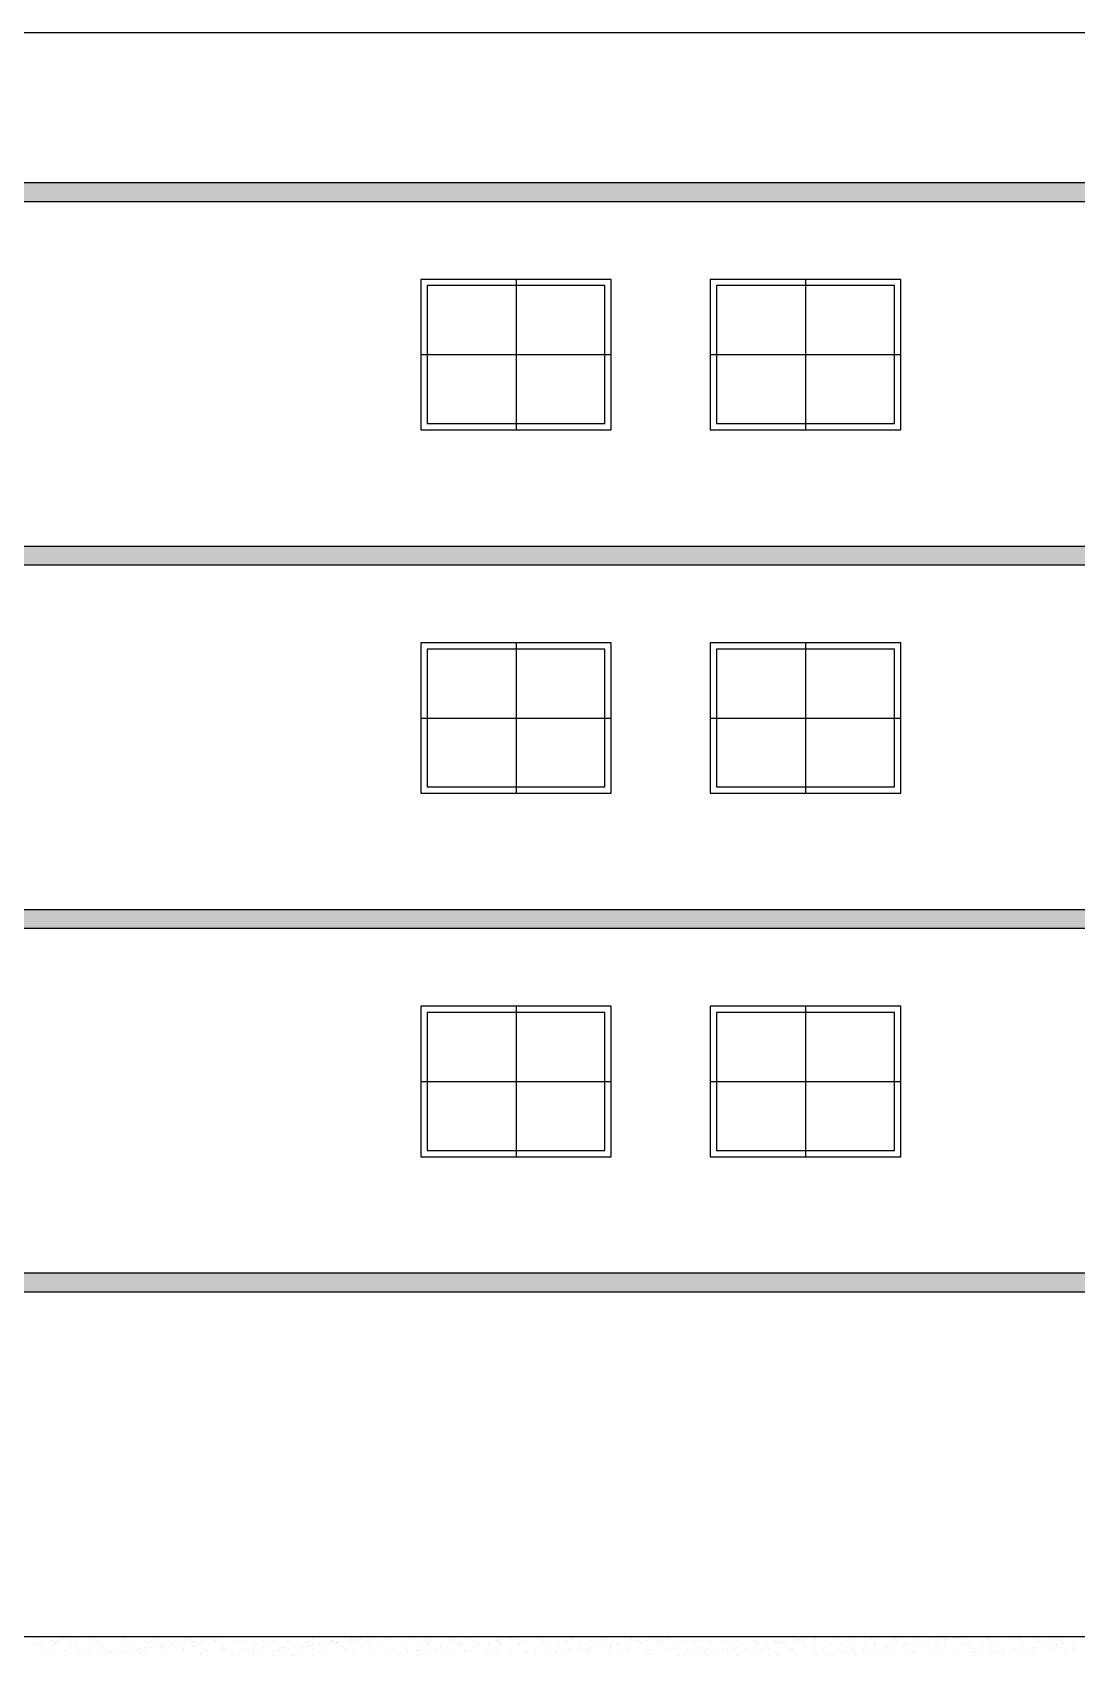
# Model space of a CAD drawing. Header units: metres. Extents: x 16174 to 16363, y 1100 to 1191.
# Drawn here: x 16284.93 to 16293.26, y 1137.06 to 1150.01 of the extents above; entities that cross this region are included whole.
import ezdxf

# ---------------------------------------------------------------- set-up
doc = ezdxf.new("R2010")
doc.units = ezdxf.units.M
doc.header["$MEASUREMENT"] = 0

msp = doc.modelspace()

# ---------------------------------------------------------------- hatches: boundary and pattern name
h = msp.add_hatch()
h.set_pattern_fill('AR-CONC', color=256, scale=0.03)
h.set_pattern_definition([(50, (1658.73142, 203.17716), (0.2151780548, -0.0188256405), [0.0225, -0.2475]), (355, (1658.73142, 203.17716), (-0.0416254, 0.22565764), [0.018, -0.198]), (100.4514445, (1658.74935, 203.17559), (0.173552654, 0.2068319973), [0.0191220576, -0.2103426336]), (46.1842, (1658.73142, 203.23716), (0.320172399, -0.049655784), [0.03375, -0.37125]), (96.6356355, (1658.7581, 203.23302), (0.280398584, 0.29223558), [0.0286831026, -0.315514128]), (351.184164, (1658.73142, 203.23716), (0.2803985835, 0.29223558), [0.027, -0.297]), (21, (1658.76142, 203.22216), (0.1790721156, -0.1207856672), [0.0225, -0.2475]), (326, (1658.76142, 203.22216), (0.0729945996, 0.2175450135), [0.018, -0.198]), (71.4514447, (1658.77635, 203.2121), (0.252066713, 0.0967593458), [0.019122057, -0.2103426336]), (37.5, (1658.73142, 203.17716), (0.0036479566, 0.09986815615), [0, -0.1956, 0, -0.201, 0, -0.19875]), (7.5, (1658.73142, 203.17716), (0.0789208612, 0.1183235136), [0, -0.1146, 0, -0.1911, 0, -0.07575]), (327.5, (1658.66452, 203.17716), (0.16014673085, -0.0067664615), [0, -0.075, 0, -0.234, 0, -0.3105]), (317.5, (1658.63452, 203.17716), (0.1749558508, 0.0300314947), [0, -0.0975, 0, -0.1554, 0, -0.2205])])
h.paths.add_polyline_path([(16303.112, 1140.111), (16273.44, 1140.111), (16273.44, 1139.961), (16303.112, 1139.961)])
h.paths.add_polyline_path([(16303.112, 1143.011), (16273.44, 1143.011), (16273.44, 1142.861), (16303.112, 1142.861)])
h.paths.add_polyline_path([(16302.882, 1145.911), (16273.44, 1145.911), (16273.44, 1145.761), (16302.882, 1145.761)])
h.paths.add_polyline_path([(16303.112, 1148.811), (16273.44, 1148.811), (16273.44, 1148.661), (16303.112, 1148.661)])

# ---------------------------------------------------------------- linework, layer by layer
for p, q in [((16273.67, 1150.011), (16303.112, 1150.011)), ((16303.112, 1148.811), (16273.44, 1148.811)), ((16303.112, 1148.661), (16273.44, 1148.661)), ((16288.79, 1148.041), (16288.79, 1146.841)), ((16291.1, 1148.041), (16291.1, 1146.841)), ((16288.03, 1147.441), (16289.55, 1147.441)), ((16290.34, 1147.441), (16291.86, 1147.441)), ((16288.03, 1146.841), (16289.55, 1146.841)), ((16290.34, 1146.841), (16291.86, 1146.841)), ((16303.112, 1145.911), (16273.44, 1145.911)), ((16303.112, 1145.761), (16273.44, 1145.761)), ((16288.79, 1145.141), (16288.79, 1143.941)), ((16291.1, 1145.141), (16291.1, 1143.941)), ((16288.03, 1144.541), (16289.55, 1144.541)), ((16290.34, 1144.541), (16291.86, 1144.541)), ((16288.03, 1143.941), (16289.55, 1143.941)), ((16290.34, 1143.941), (16291.86, 1143.941)), ((16303.112, 1143.011), (16273.44, 1143.011)), ((16303.112, 1142.861), (16273.44, 1142.861)), ((16288.79, 1142.241), (16288.79, 1141.041)), ((16291.1, 1142.241), (16291.1, 1141.041)), ((16288.03, 1141.641), (16289.55, 1141.641)), ((16290.34, 1141.641), (16291.86, 1141.641)), ((16288.03, 1141.041), (16289.55, 1141.041)), ((16290.34, 1141.041), (16291.86, 1141.041)), ((16303.112, 1140.111), (16273.44, 1140.111)), ((16303.112, 1139.961), (16273.44, 1139.961)), ((16303.112, 1137.211), (16273.44, 1137.211)), ((16284.932, 1137.16), (16284.932, 1137.16)), ((16284.941, 1137.206), (16284.941, 1137.206)), ((16284.955, 1137.15), (16284.955, 1137.15)), ((16284.963, 1137.164), (16284.963, 1137.164)), ((16285.001, 1137.151), (16285.001, 1137.151)), ((16285.012, 1137.171), (16285.012, 1137.171)), ((16285.012, 1137.141), (16285.012, 1137.141)), ((16285.086, 1137.174), (16285.086, 1137.174)), ((16285.093, 1137.181), (16285.093, 1137.181)), ((16285.112, 1137.158), (16285.112, 1137.158)), ((16285.117, 1137.155), (16285.117, 1137.155)), ((16285.124, 1137.185), (16285.124, 1137.185)), ((16285.173, 1137.192), (16285.173, 1137.192)), ((16285.181, 1137.204), (16285.181, 1137.204)), ((16285.189, 1137.211), (16285.189, 1137.211)), ((16285.193, 1137.194), (16285.193, 1137.194)), ((16285.245, 1137.146), (16285.245, 1137.146)), ((16285.255, 1137.203), (16285.255, 1137.203)), ((16285.273, 1137.174), (16285.273, 1137.174)), ((16285.274, 1137.157), (16285.274, 1137.157)), ((16285.286, 1137.207), (16285.286, 1137.207)), ((16285.299, 1137.158), (16285.299, 1137.158)), ((16285.425, 1137.199), (16285.425, 1137.199)), ((16285.427, 1137.157), (16285.427, 1137.157)), ((16285.46, 1137.174), (16285.46, 1137.174)), ((16285.485, 1137.158), (16285.485, 1137.158)), ((16285.485, 1137.144), (16285.485, 1137.144)), ((16285.589, 1137.163), (16285.589, 1137.163)), ((16285.647, 1137.175), (16285.647, 1137.175)), ((16285.665, 1137.197), (16285.665, 1137.197)), ((16285.672, 1137.159), (16285.672, 1137.159)), ((16285.676, 1137.187), (16285.676, 1137.187)), ((16285.728, 1137.139), (16285.728, 1137.139)), ((16285.746, 1137.165), (16285.746, 1137.165)), ((16285.834, 1137.175), (16285.834, 1137.175)), ((16285.859, 1137.159), (16285.859, 1137.159)), ((16285.9, 1137.164), (16285.9, 1137.164)), ((16285.909, 1137.191), (16285.909, 1137.191)), ((16285.956, 1137.14), (16285.956, 1137.14)), ((16285.969, 1137.137), (16285.969, 1137.137)), ((16285.987, 1137.144), (16285.987, 1137.144)), ((16286.021, 1137.175), (16286.021, 1137.175)), ((16286.036, 1137.15), (16286.036, 1137.15)), ((16286.046, 1137.159), (16286.046, 1137.159)), ((16286.062, 1137.17), (16286.062, 1137.17)), ((16286.117, 1137.161), (16286.117, 1137.161)), ((16286.149, 1137.189), (16286.149, 1137.189)), ((16286.149, 1137.165), (16286.149, 1137.165)), ((16286.16, 1137.179), (16286.16, 1137.179)), ((16286.197, 1137.171), (16286.197, 1137.171)), ((16286.207, 1137.176), (16286.207, 1137.176)), ((16286.219, 1137.172), (16286.219, 1137.172)), ((16286.233, 1137.16), (16286.233, 1137.16)), ((16286.279, 1137.182), (16286.279, 1137.182)), ((16286.31, 1137.186), (16286.31, 1137.186)), ((16286.359, 1137.193), (16286.359, 1137.193)), ((16286.372, 1137.171), (16286.372, 1137.171)), ((16286.393, 1137.184), (16286.393, 1137.184)), ((16286.394, 1137.176), (16286.394, 1137.176)), ((16286.42, 1137.16), (16286.42, 1137.16)), ((16286.44, 1137.203), (16286.44, 1137.203)), ((16286.472, 1137.207), (16286.472, 1137.207)), ((16286.534, 1137.177), (16286.534, 1137.177)), ((16286.581, 1137.176), (16286.581, 1137.176)), ((16286.606, 1137.16), (16286.606, 1137.16)), ((16286.633, 1137.182), (16286.633, 1137.182)), ((16286.644, 1137.172), (16286.644, 1137.172)), ((16286.692, 1137.179), (16286.692, 1137.179)), ((16286.768, 1137.177), (16286.768, 1137.177)), ((16286.793, 1137.161), (16286.793, 1137.161)), ((16286.845, 1137.178), (16286.845, 1137.178)), ((16286.876, 1137.177), (16286.876, 1137.177)), ((16286.955, 1137.177), (16286.955, 1137.177)), ((16286.98, 1137.161), (16286.98, 1137.161)), ((16287.007, 1137.184), (16287.007, 1137.184)), ((16287.116, 1137.175), (16287.116, 1137.175)), ((16287.127, 1137.164), (16287.127, 1137.164)), ((16287.142, 1137.177), (16287.142, 1137.177)), ((16287.142, 1137.14), (16287.142, 1137.14)), ((16287.164, 1137.186), (16287.164, 1137.186)), ((16287.167, 1137.161), (16287.167, 1137.161)), ((16287.173, 1137.144), (16287.173, 1137.144)), ((16287.222, 1137.151), (16287.222, 1137.151)), ((16287.303, 1137.162), (16287.303, 1137.162)), ((16287.318, 1137.185), (16287.318, 1137.185)), ((16287.329, 1137.178), (16287.329, 1137.178)), ((16287.334, 1137.166), (16287.334, 1137.166)), ((16287.354, 1137.162), (16287.354, 1137.162)), ((16287.36, 1137.169), (16287.36, 1137.169)), ((16287.383, 1137.172), (16287.383, 1137.172)), ((16287.465, 1137.183), (16287.465, 1137.183)), ((16287.48, 1137.191), (16287.48, 1137.191)), ((16287.496, 1137.187), (16287.496, 1137.187)), ((16287.515, 1137.178), (16287.515, 1137.178)), ((16287.541, 1137.162), (16287.541, 1137.162)), ((16287.545, 1137.193), (16287.545, 1137.193)), ((16287.6, 1137.167), (16287.6, 1137.167)), ((16287.611, 1137.157), (16287.611, 1137.157)), ((16287.626, 1137.204), (16287.626, 1137.204)), ((16287.637, 1137.193), (16287.637, 1137.193)), ((16287.657, 1137.208), (16287.657, 1137.208)), ((16287.702, 1137.178), (16287.702, 1137.178)), ((16287.718, 1137.137), (16287.718, 1137.137)), ((16287.728, 1137.162), (16287.728, 1137.162)), ((16287.79, 1137.192), (16287.79, 1137.192)), ((16287.791, 1137.21), (16287.791, 1137.21)), ((16287.844, 1137.162), (16287.844, 1137.162)), ((16287.875, 1137.139), (16287.875, 1137.139)), ((16287.889, 1137.179), (16287.889, 1137.179)), ((16287.914, 1137.163), (16287.914, 1137.163)), ((16287.952, 1137.198), (16287.952, 1137.198)), ((16288.028, 1137.138), (16288.028, 1137.138)), ((16288.076, 1137.179), (16288.076, 1137.179)), ((16288.084, 1137.16), (16288.084, 1137.16)), ((16288.095, 1137.15), (16288.095, 1137.15)), ((16288.101, 1137.163), (16288.101, 1137.163)), ((16288.109, 1137.2), (16288.109, 1137.2)), ((16288.19, 1137.144), (16288.19, 1137.144)), ((16288.263, 1137.199), (16288.263, 1137.199)), ((16288.263, 1137.179), (16288.263, 1137.179)), ((16288.275, 1137.202), (16288.275, 1137.202)), ((16288.288, 1137.163), (16288.288, 1137.163)), ((16288.327, 1137.155), (16288.327, 1137.155)), ((16288.328, 1137.141), (16288.328, 1137.141)), ((16288.348, 1137.146), (16288.348, 1137.146)), ((16288.359, 1137.145), (16288.359, 1137.145)), ((16288.408, 1137.152), (16288.408, 1137.152)), ((16288.425, 1137.205), (16288.425, 1137.205)), ((16288.45, 1137.18), (16288.45, 1137.18)), ((16288.475, 1137.164), (16288.475, 1137.164)), ((16288.489, 1137.162), (16288.489, 1137.162)), ((16288.501, 1137.145), (16288.501, 1137.145)), ((16288.508, 1137.207), (16288.508, 1137.207)), ((16288.52, 1137.166), (16288.52, 1137.166)), ((16288.567, 1137.152), (16288.567, 1137.152)), ((16288.569, 1137.173), (16288.569, 1137.173)), ((16288.579, 1137.142), (16288.579, 1137.142)), ((16288.582, 1137.207), (16288.582, 1137.207)), ((16288.636, 1137.18), (16288.636, 1137.18)), ((16288.651, 1137.184), (16288.651, 1137.184)), ((16288.662, 1137.164), (16288.662, 1137.164)), ((16288.663, 1137.151), (16288.663, 1137.151)), ((16288.682, 1137.188), (16288.682, 1137.188)), ((16288.731, 1137.194), (16288.731, 1137.194)), ((16288.735, 1137.206), (16288.735, 1137.206)), ((16288.748, 1137.205), (16288.748, 1137.205)), ((16288.759, 1137.195), (16288.759, 1137.195)), ((16288.811, 1137.147), (16288.811, 1137.147)), ((16288.812, 1137.205), (16288.812, 1137.205)), ((16288.82, 1137.153), (16288.82, 1137.153)), ((16288.823, 1137.18), (16288.823, 1137.18)), ((16288.843, 1137.209), (16288.843, 1137.209)), ((16288.849, 1137.164), (16288.849, 1137.164)), ((16288.974, 1137.152), (16288.974, 1137.152)), ((16288.991, 1137.2), (16288.991, 1137.2)), ((16289.01, 1137.181), (16289.01, 1137.181)), ((16289.035, 1137.165), (16289.035, 1137.165)), ((16289.051, 1137.145), (16289.051, 1137.145)), ((16289.136, 1137.158), (16289.136, 1137.158)), ((16289.197, 1137.181), (16289.197, 1137.181)), ((16289.222, 1137.165), (16289.222, 1137.165)), ((16289.232, 1137.198), (16289.232, 1137.198)), ((16289.243, 1137.188), (16289.243, 1137.188)), ((16289.293, 1137.16), (16289.293, 1137.16)), ((16289.295, 1137.14), (16289.295, 1137.14)), ((16289.384, 1137.181), (16289.384, 1137.181)), ((16289.409, 1137.165), (16289.409, 1137.165)), ((16289.446, 1137.159), (16289.446, 1137.159)), ((16289.475, 1137.192), (16289.475, 1137.192)), ((16289.513, 1137.142), (16289.513, 1137.142)), ((16289.535, 1137.138), (16289.535, 1137.138)), ((16289.545, 1137.146), (16289.545, 1137.146)), ((16289.571, 1137.182), (16289.571, 1137.182)), ((16289.593, 1137.152), (16289.593, 1137.152)), ((16289.596, 1137.166), (16289.596, 1137.166)), ((16289.608, 1137.165), (16289.608, 1137.165)), ((16289.675, 1137.163), (16289.675, 1137.163)), ((16289.706, 1137.167), (16289.706, 1137.167)), ((16289.715, 1137.19), (16289.715, 1137.19)), ((16289.726, 1137.18), (16289.726, 1137.18)), ((16289.755, 1137.174), (16289.755, 1137.174)), ((16289.758, 1137.182), (16289.758, 1137.182)), ((16289.765, 1137.167), (16289.765, 1137.167)), ((16289.783, 1137.166), (16289.783, 1137.166)), ((16289.836, 1137.184), (16289.836, 1137.184)), ((16289.868, 1137.189), (16289.868, 1137.189)), ((16289.916, 1137.195), (16289.916, 1137.195)), ((16289.919, 1137.166), (16289.919, 1137.166)), ((16289.944, 1137.182), (16289.944, 1137.182)), ((16289.959, 1137.185), (16289.959, 1137.185)), ((16289.97, 1137.166), (16289.97, 1137.166)), ((16289.998, 1137.206), (16289.998, 1137.206)), ((16290.029, 1137.21), (16290.029, 1137.21)), ((16290.081, 1137.172), (16290.081, 1137.172)), ((16290.131, 1137.183), (16290.131, 1137.183)), ((16290.157, 1137.167), (16290.157, 1137.167)), ((16290.199, 1137.183), (16290.199, 1137.183)), ((16290.21, 1137.173), (16290.21, 1137.173)), ((16290.238, 1137.174), (16290.238, 1137.174)), ((16290.318, 1137.183), (16290.318, 1137.183)), ((16290.343, 1137.167), (16290.343, 1137.167)), ((16290.391, 1137.173), (16290.391, 1137.173)), ((16290.443, 1137.178), (16290.443, 1137.178)), ((16290.505, 1137.183), (16290.505, 1137.183)), ((16290.53, 1137.167), (16290.53, 1137.167)), ((16290.553, 1137.179), (16290.553, 1137.179)), ((16290.683, 1137.176), (16290.683, 1137.176)), ((16290.692, 1137.184), (16290.692, 1137.184)), ((16290.694, 1137.166), (16290.694, 1137.166)), ((16290.699, 1137.143), (16290.699, 1137.143)), ((16290.71, 1137.181), (16290.71, 1137.181)), ((16290.717, 1137.168), (16290.717, 1137.168)), ((16290.731, 1137.147), (16290.731, 1137.147)), ((16290.779, 1137.153), (16290.779, 1137.153)), ((16290.861, 1137.164), (16290.861, 1137.164)), ((16290.864, 1137.181), (16290.864, 1137.181)), ((16290.879, 1137.184), (16290.879, 1137.184)), ((16290.892, 1137.168), (16290.892, 1137.168)), ((16290.904, 1137.168), (16290.904, 1137.168)), ((16290.926, 1137.17), (16290.926, 1137.17)), ((16290.941, 1137.174), (16290.941, 1137.174)), ((16291.022, 1137.185), (16291.022, 1137.185)), ((16291.026, 1137.186), (16291.026, 1137.186)), ((16291.054, 1137.189), (16291.054, 1137.189)), ((16291.066, 1137.185), (16291.066, 1137.185)), ((16291.091, 1137.168), (16291.091, 1137.168)), ((16291.102, 1137.196), (16291.102, 1137.196)), ((16291.166, 1137.168), (16291.166, 1137.168)), ((16291.177, 1137.158), (16291.177, 1137.158)), ((16291.183, 1137.188), (16291.183, 1137.188)), ((16291.184, 1137.206), (16291.184, 1137.206)), ((16291.215, 1137.211), (16291.215, 1137.211)), ((16291.252, 1137.185), (16291.252, 1137.185)), ((16291.278, 1137.169), (16291.278, 1137.169)), ((16291.337, 1137.188), (16291.337, 1137.188)), ((16291.358, 1137.211), (16291.358, 1137.211)), ((16291.41, 1137.163), (16291.41, 1137.163)), ((16291.439, 1137.185), (16291.439, 1137.185)), ((16291.465, 1137.169), (16291.465, 1137.169)), ((16291.499, 1137.194), (16291.499, 1137.194)), ((16291.626, 1137.186), (16291.626, 1137.186)), ((16291.65, 1137.161), (16291.65, 1137.161)), ((16291.651, 1137.169), (16291.651, 1137.169)), ((16291.656, 1137.196), (16291.656, 1137.196)), ((16291.661, 1137.151), (16291.661, 1137.151)), ((16291.737, 1137.139), (16291.737, 1137.139)), ((16291.809, 1137.195), (16291.809, 1137.195)), ((16291.813, 1137.186), (16291.813, 1137.186)), ((16291.838, 1137.17), (16291.838, 1137.17)), ((16291.842, 1137.203), (16291.842, 1137.203)), ((16291.885, 1137.143), (16291.885, 1137.143)), ((16291.894, 1137.156), (16291.894, 1137.156)), ((16291.894, 1137.141), (16291.894, 1137.141)), ((16291.916, 1137.148), (16291.916, 1137.148)), ((16291.965, 1137.154), (16291.965, 1137.154)), ((16291.971, 1137.201), (16291.971, 1137.201)), ((16292, 1137.186), (16292, 1137.186)), ((16292.025, 1137.17), (16292.025, 1137.17)), ((16292.047, 1137.165), (16292.047, 1137.165)), ((16292.047, 1137.141), (16292.047, 1137.141)), ((16292.074, 1137.208), (16292.074, 1137.208)), ((16292.078, 1137.169), (16292.078, 1137.169)), ((16292.127, 1137.175), (16292.127, 1137.175)), ((16292.128, 1137.203), (16292.128, 1137.203)), ((16292.134, 1137.154), (16292.134, 1137.154)), ((16292.145, 1137.143), (16292.145, 1137.143)), ((16292.187, 1137.187), (16292.187, 1137.187)), ((16292.208, 1137.186), (16292.208, 1137.186)), ((16292.209, 1137.146), (16292.209, 1137.146)), ((16292.212, 1137.17), (16292.212, 1137.17)), ((16292.239, 1137.19), (16292.239, 1137.19)), ((16292.282, 1137.202), (16292.282, 1137.202)), ((16292.288, 1137.196), (16292.288, 1137.196)), ((16292.314, 1137.206), (16292.314, 1137.206)), ((16292.325, 1137.196), (16292.325, 1137.196)), ((16292.366, 1137.148), (16292.366, 1137.148)), ((16292.37, 1137.207), (16292.37, 1137.207)), ((16292.373, 1137.187), (16292.373, 1137.187)), ((16292.377, 1137.148), (16292.377, 1137.148)), ((16292.399, 1137.171), (16292.399, 1137.171)), ((16292.444, 1137.208), (16292.444, 1137.208)), ((16292.52, 1137.148), (16292.52, 1137.148)), ((16292.558, 1137.201), (16292.558, 1137.201)), ((16292.56, 1137.187), (16292.56, 1137.187)), ((16292.586, 1137.171), (16292.586, 1137.171)), ((16292.601, 1137.21), (16292.601, 1137.21)), ((16292.618, 1137.146), (16292.618, 1137.146)), ((16292.629, 1137.136), (16292.629, 1137.136)), ((16292.682, 1137.153), (16292.682, 1137.153)), ((16292.747, 1137.188), (16292.747, 1137.188)), ((16292.754, 1137.209), (16292.754, 1137.209)), ((16292.772, 1137.171), (16292.772, 1137.171)), ((16292.798, 1137.199), (16292.798, 1137.199)), ((16292.809, 1137.189), (16292.809, 1137.189)), ((16292.839, 1137.155), (16292.839, 1137.155)), ((16292.861, 1137.141), (16292.861, 1137.141)), ((16292.934, 1137.188), (16292.934, 1137.188)), ((16292.959, 1137.172), (16292.959, 1137.172)), ((16292.993, 1137.155), (16292.993, 1137.155)), ((16293.042, 1137.194), (16293.042, 1137.194)), ((16293.071, 1137.144), (16293.071, 1137.144)), ((16293.101, 1137.139), (16293.101, 1137.139)), ((16293.102, 1137.148), (16293.102, 1137.148)), ((16293.121, 1137.188), (16293.121, 1137.188)), ((16293.146, 1137.172), (16293.146, 1137.172)), ((16293.151, 1137.155), (16293.151, 1137.155)), ((16293.155, 1137.161), (16293.155, 1137.161)), ((16293.233, 1137.165), (16293.233, 1137.165)), ((16285.016, 1137.099), (16285.016, 1137.099)), ((16285.039, 1137.096), (16285.039, 1137.096)), ((16285.064, 1137.093), (16285.064, 1137.093)), ((16285.193, 1137.095), (16285.193, 1137.095)), ((16285.203, 1137.1), (16285.203, 1137.1)), ((16285.304, 1137.091), (16285.304, 1137.091)), ((16285.315, 1137.081), (16285.315, 1137.081)), ((16285.355, 1137.101), (16285.355, 1137.101)), ((16285.39, 1137.1), (16285.39, 1137.1)), ((16285.39, 1137.065), (16285.39, 1137.065)), ((16285.471, 1137.076), (16285.471, 1137.076)), ((16285.496, 1137.134), (16285.496, 1137.134)), ((16285.503, 1137.08), (16285.503, 1137.08)), ((16285.512, 1137.103), (16285.512, 1137.103)), ((16285.548, 1137.086), (16285.548, 1137.086)), ((16285.551, 1137.086), (16285.551, 1137.086)), ((16285.576, 1137.1), (16285.576, 1137.1)), ((16285.633, 1137.097), (16285.633, 1137.097)), ((16285.664, 1137.101), (16285.664, 1137.101)), ((16285.665, 1137.102), (16285.665, 1137.102)), ((16285.713, 1137.108), (16285.713, 1137.108)), ((16285.763, 1137.101), (16285.763, 1137.101)), ((16285.788, 1137.084), (16285.788, 1137.084)), ((16285.794, 1137.118), (16285.794, 1137.118)), ((16285.799, 1137.074), (16285.799, 1137.074)), ((16285.826, 1137.122), (16285.826, 1137.122)), ((16285.827, 1137.108), (16285.827, 1137.108)), ((16285.874, 1137.129), (16285.874, 1137.129)), ((16285.95, 1137.101), (16285.95, 1137.101)), ((16285.98, 1137.126), (16285.98, 1137.126)), ((16285.985, 1137.11), (16285.985, 1137.11)), ((16286.032, 1137.079), (16286.032, 1137.079)), ((16286.137, 1137.101), (16286.137, 1137.101)), ((16286.138, 1137.11), (16286.138, 1137.11)), ((16286.212, 1137.131), (16286.212, 1137.131)), ((16286.272, 1137.077), (16286.272, 1137.077)), ((16286.283, 1137.066), (16286.283, 1137.066)), ((16286.3, 1137.115), (16286.3, 1137.115)), ((16286.324, 1137.102), (16286.324, 1137.102)), ((16286.452, 1137.129), (16286.452, 1137.129)), ((16286.457, 1137.117), (16286.457, 1137.117)), ((16286.463, 1137.119), (16286.463, 1137.119)), ((16286.511, 1137.102), (16286.511, 1137.102)), ((16286.515, 1137.071), (16286.515, 1137.071)), ((16286.538, 1137.061), (16286.538, 1137.061)), ((16286.576, 1137.066), (16286.576, 1137.066)), ((16286.611, 1137.117), (16286.611, 1137.117)), ((16286.657, 1137.077), (16286.657, 1137.077)), ((16286.688, 1137.081), (16286.688, 1137.081)), ((16286.695, 1137.063), (16286.695, 1137.063)), ((16286.696, 1137.124), (16286.696, 1137.124)), ((16286.698, 1137.102), (16286.698, 1137.102)), ((16286.737, 1137.087), (16286.737, 1137.087)), ((16286.756, 1137.069), (16286.756, 1137.069)), ((16286.773, 1137.122), (16286.773, 1137.122)), ((16286.819, 1137.098), (16286.819, 1137.098)), ((16286.849, 1137.062), (16286.849, 1137.062)), ((16286.85, 1137.102), (16286.85, 1137.102)), ((16286.884, 1137.103), (16286.884, 1137.103)), ((16286.899, 1137.108), (16286.899, 1137.108)), ((16286.93, 1137.124), (16286.93, 1137.124)), ((16286.936, 1137.122), (16286.936, 1137.122)), ((16286.947, 1137.112), (16286.947, 1137.112)), ((16286.98, 1137.119), (16286.98, 1137.119)), ((16286.999, 1137.064), (16286.999, 1137.064)), ((16287.011, 1137.123), (16287.011, 1137.123)), ((16287.011, 1137.068), (16287.011, 1137.068)), ((16287.06, 1137.13), (16287.06, 1137.13)), ((16287.071, 1137.103), (16287.071, 1137.103)), ((16287.083, 1137.124), (16287.083, 1137.124)), ((16287.168, 1137.07), (16287.168, 1137.07)), ((16287.18, 1137.117), (16287.18, 1137.117)), ((16287.239, 1137.062), (16287.239, 1137.062)), ((16287.245, 1137.13), (16287.245, 1137.13)), ((16287.258, 1137.103), (16287.258, 1137.103)), ((16287.321, 1137.069), (16287.321, 1137.069)), ((16287.402, 1137.132), (16287.402, 1137.132)), ((16287.42, 1137.115), (16287.42, 1137.115)), ((16287.431, 1137.104), (16287.431, 1137.104)), ((16287.445, 1137.104), (16287.445, 1137.104)), ((16287.483, 1137.075), (16287.483, 1137.075)), ((16287.556, 1137.131), (16287.556, 1137.131)), ((16287.632, 1137.104), (16287.632, 1137.104)), ((16287.641, 1137.077), (16287.641, 1137.077)), ((16287.663, 1137.109), (16287.663, 1137.109)), ((16287.762, 1137.067), (16287.762, 1137.067)), ((16287.794, 1137.077), (16287.794, 1137.077)), ((16287.819, 1137.104), (16287.819, 1137.104)), ((16287.843, 1137.077), (16287.843, 1137.077)), ((16287.874, 1137.081), (16287.874, 1137.081)), ((16287.903, 1137.107), (16287.903, 1137.107)), ((16287.914, 1137.097), (16287.914, 1137.097)), ((16287.923, 1137.088), (16287.923, 1137.088)), ((16287.956, 1137.082), (16287.956, 1137.082)), ((16288.005, 1137.105), (16288.005, 1137.105)), ((16288.005, 1137.099), (16288.005, 1137.099)), ((16288.036, 1137.103), (16288.036, 1137.103)), ((16288.085, 1137.109), (16288.085, 1137.109)), ((16288.113, 1137.084), (16288.113, 1137.084)), ((16288.147, 1137.102), (16288.147, 1137.102)), ((16288.166, 1137.12), (16288.166, 1137.12)), ((16288.192, 1137.105), (16288.192, 1137.105)), ((16288.197, 1137.124), (16288.197, 1137.124)), ((16288.246, 1137.13), (16288.246, 1137.13)), ((16288.267, 1137.084), (16288.267, 1137.084)), ((16288.379, 1137.105), (16288.379, 1137.105)), ((16288.387, 1137.1), (16288.387, 1137.1)), ((16288.398, 1137.09), (16288.398, 1137.09)), ((16288.429, 1137.09), (16288.429, 1137.09)), ((16288.566, 1137.106), (16288.566, 1137.106)), ((16288.586, 1137.092), (16288.586, 1137.092)), ((16288.631, 1137.094), (16288.631, 1137.094)), ((16288.739, 1137.091), (16288.739, 1137.091)), ((16288.753, 1137.106), (16288.753, 1137.106)), ((16288.871, 1137.092), (16288.871, 1137.092)), ((16288.882, 1137.082), (16288.882, 1137.082)), ((16288.901, 1137.097), (16288.901, 1137.097)), ((16288.94, 1137.106), (16288.94, 1137.106)), ((16288.947, 1137.067), (16288.947, 1137.067)), ((16289.029, 1137.078), (16289.029, 1137.078)), ((16289.058, 1137.099), (16289.058, 1137.099)), ((16289.06, 1137.082), (16289.06, 1137.082)), ((16289.062, 1137.135), (16289.062, 1137.135)), ((16289.109, 1137.089), (16289.109, 1137.089)), ((16289.114, 1137.087), (16289.114, 1137.087)), ((16289.127, 1137.107), (16289.127, 1137.107)), ((16289.19, 1137.099), (16289.19, 1137.099)), ((16289.212, 1137.098), (16289.212, 1137.098)), ((16289.222, 1137.103), (16289.222, 1137.103)), ((16289.27, 1137.11), (16289.27, 1137.11)), ((16289.313, 1137.107), (16289.313, 1137.107)), ((16289.352, 1137.121), (16289.352, 1137.121)), ((16289.355, 1137.085), (16289.355, 1137.085)), ((16289.366, 1137.075), (16289.366, 1137.075)), ((16289.374, 1137.104), (16289.374, 1137.104)), ((16289.383, 1137.125), (16289.383, 1137.125)), ((16289.432, 1137.131), (16289.432, 1137.131)), ((16289.5, 1137.107), (16289.5, 1137.107)), ((16289.531, 1137.106), (16289.531, 1137.106)), ((16289.546, 1137.128), (16289.546, 1137.128)), ((16289.598, 1137.08), (16289.598, 1137.08)), ((16289.684, 1137.105), (16289.684, 1137.105)), ((16289.687, 1137.108), (16289.687, 1137.108)), ((16289.779, 1137.132), (16289.779, 1137.132)), ((16289.838, 1137.078), (16289.838, 1137.078)), ((16289.846, 1137.111), (16289.846, 1137.111)), ((16289.849, 1137.068), (16289.849, 1137.068)), ((16289.874, 1137.108), (16289.874, 1137.108)), ((16290.003, 1137.113), (16290.003, 1137.113)), ((16290.019, 1137.13), (16290.019, 1137.13)), ((16290.03, 1137.12), (16290.03, 1137.12)), ((16290.061, 1137.108), (16290.061, 1137.108)), ((16290.082, 1137.072), (16290.082, 1137.072)), ((16290.085, 1137.062), (16290.085, 1137.062)), ((16290.133, 1137.068), (16290.133, 1137.068)), ((16290.157, 1137.112), (16290.157, 1137.112)), ((16290.215, 1137.079), (16290.215, 1137.079)), ((16290.246, 1137.083), (16290.246, 1137.083)), ((16290.248, 1137.109), (16290.248, 1137.109)), ((16290.262, 1137.125), (16290.262, 1137.125)), ((16290.295, 1137.089), (16290.295, 1137.089)), ((16290.319, 1137.118), (16290.319, 1137.118)), ((16290.322, 1137.07), (16290.322, 1137.07)), ((16290.376, 1137.1), (16290.376, 1137.1)), ((16290.408, 1137.104), (16290.408, 1137.104)), ((16290.434, 1137.109), (16290.434, 1137.109)), ((16290.456, 1137.111), (16290.456, 1137.111)), ((16290.476, 1137.12), (16290.476, 1137.12)), ((16290.502, 1137.123), (16290.502, 1137.123)), ((16290.513, 1137.113), (16290.513, 1137.113)), ((16290.538, 1137.121), (16290.538, 1137.121)), ((16290.557, 1137.064), (16290.557, 1137.064)), ((16290.566, 1137.065), (16290.566, 1137.065)), ((16290.569, 1137.126), (16290.569, 1137.126)), ((16290.618, 1137.132), (16290.618, 1137.132)), ((16290.621, 1137.109), (16290.621, 1137.109)), ((16290.63, 1137.119), (16290.63, 1137.119)), ((16290.714, 1137.066), (16290.714, 1137.066)), ((16290.746, 1137.118), (16290.746, 1137.118)), ((16290.792, 1137.125), (16290.792, 1137.125)), ((16290.806, 1137.063), (16290.806, 1137.063)), ((16290.808, 1137.11), (16290.808, 1137.11)), ((16290.868, 1137.065), (16290.868, 1137.065)), ((16290.949, 1137.127), (16290.949, 1137.127)), ((16290.986, 1137.116), (16290.986, 1137.116)), ((16290.995, 1137.11), (16290.995, 1137.11)), ((16290.997, 1137.105), (16290.997, 1137.105)), ((16291.03, 1137.071), (16291.03, 1137.071)), ((16291.102, 1137.126), (16291.102, 1137.126)), ((16291.182, 1137.11), (16291.182, 1137.11)), ((16291.187, 1137.073), (16291.187, 1137.073)), ((16291.23, 1137.11), (16291.23, 1137.11)), ((16291.264, 1137.132), (16291.264, 1137.132)), ((16291.27, 1137.062), (16291.27, 1137.062)), ((16291.319, 1137.069), (16291.319, 1137.069)), ((16291.34, 1137.072), (16291.34, 1137.072)), ((16291.369, 1137.111), (16291.369, 1137.111)), ((16291.401, 1137.08), (16291.401, 1137.08)), ((16291.421, 1137.134), (16291.421, 1137.134)), ((16291.432, 1137.084), (16291.432, 1137.084)), ((16291.47, 1137.108), (16291.47, 1137.108)), ((16291.481, 1137.098), (16291.481, 1137.098)), ((16291.481, 1137.09), (16291.481, 1137.09)), ((16291.502, 1137.078), (16291.502, 1137.078)), ((16291.556, 1137.111), (16291.556, 1137.111)), ((16291.562, 1137.101), (16291.562, 1137.101)), ((16291.575, 1137.133), (16291.575, 1137.133)), ((16291.593, 1137.105), (16291.593, 1137.105)), ((16291.642, 1137.111), (16291.642, 1137.111)), ((16291.659, 1137.08), (16291.659, 1137.08)), ((16291.713, 1137.103), (16291.713, 1137.103)), ((16291.724, 1137.122), (16291.724, 1137.122)), ((16291.742, 1137.111), (16291.742, 1137.111)), ((16291.755, 1137.126), (16291.755, 1137.126)), ((16291.804, 1137.133), (16291.804, 1137.133)), ((16291.813, 1137.079), (16291.813, 1137.079)), ((16291.929, 1137.112), (16291.929, 1137.112)), ((16291.953, 1137.101), (16291.953, 1137.101)), ((16291.965, 1137.091), (16291.965, 1137.091)), ((16291.975, 1137.085), (16291.975, 1137.085)), ((16292.116, 1137.112), (16292.116, 1137.112)), ((16292.132, 1137.087), (16292.132, 1137.087)), ((16292.197, 1137.096), (16292.197, 1137.096)), ((16292.286, 1137.086), (16292.286, 1137.086)), ((16292.303, 1137.112), (16292.303, 1137.112)), ((16292.437, 1137.094), (16292.437, 1137.094)), ((16292.448, 1137.092), (16292.448, 1137.092)), ((16292.448, 1137.083), (16292.448, 1137.083)), ((16292.456, 1137.063), (16292.456, 1137.063)), ((16292.49, 1137.113), (16292.49, 1137.113)), ((16292.505, 1137.07), (16292.505, 1137.07)), ((16292.587, 1137.08), (16292.587, 1137.08)), ((16292.605, 1137.094), (16292.605, 1137.094)), ((16292.618, 1137.085), (16292.618, 1137.085)), ((16292.667, 1137.091), (16292.667, 1137.091)), ((16292.677, 1137.113), (16292.677, 1137.113)), ((16292.681, 1137.088), (16292.681, 1137.088)), ((16292.748, 1137.102), (16292.748, 1137.102)), ((16292.758, 1137.093), (16292.758, 1137.093)), ((16292.779, 1137.106), (16292.779, 1137.106)), ((16292.828, 1137.112), (16292.828, 1137.112)), ((16292.864, 1137.113), (16292.864, 1137.113)), ((16292.91, 1137.123), (16292.91, 1137.123)), ((16292.92, 1137.099), (16292.92, 1137.099)), ((16292.921, 1137.086), (16292.921, 1137.086)), ((16292.932, 1137.076), (16292.932, 1137.076)), ((16292.941, 1137.127), (16292.941, 1137.127)), ((16292.99, 1137.133), (16292.99, 1137.133)), ((16293.05, 1137.114), (16293.05, 1137.114)), ((16293.077, 1137.101), (16293.077, 1137.101)), ((16293.112, 1137.129), (16293.112, 1137.129)), ((16293.164, 1137.081), (16293.164, 1137.081)), ((16293.231, 1137.1), (16293.231, 1137.1)), ((16293.237, 1137.114), (16293.237, 1137.114))]:
    msp.add_line(p, q)
for points in [[(16289.55, 1148.041), (16288.03, 1148.041), (16288.03, 1146.841), (16289.55, 1146.841)], [(16291.86, 1148.041), (16290.34, 1148.041), (16290.34, 1146.841), (16291.86, 1146.841)], [(16289.5, 1147.991), (16288.08, 1147.991), (16288.08, 1146.891), (16289.5, 1146.891)], [(16291.81, 1147.991), (16290.39, 1147.991), (16290.39, 1146.891), (16291.81, 1146.891)], [(16289.55, 1145.141), (16288.03, 1145.141), (16288.03, 1143.941), (16289.55, 1143.941)], [(16289.5, 1145.091), (16288.08, 1145.091), (16288.08, 1143.991), (16289.5, 1143.991)], [(16291.86, 1145.141), (16290.34, 1145.141), (16290.34, 1143.941), (16291.86, 1143.941)], [(16291.81, 1145.091), (16290.39, 1145.091), (16290.39, 1143.991), (16291.81, 1143.991)], [(16289.55, 1142.241), (16288.03, 1142.241), (16288.03, 1141.041), (16289.55, 1141.041)], [(16289.5, 1142.191), (16288.08, 1142.191), (16288.08, 1141.091), (16289.5, 1141.091)], [(16291.86, 1142.241), (16290.34, 1142.241), (16290.34, 1141.041), (16291.86, 1141.041)], [(16291.81, 1142.191), (16290.39, 1142.191), (16290.39, 1141.091), (16291.81, 1141.091)]]:
    msp.add_lwpolyline(points, close=True)

doc.saveas('drawing.dxf')
